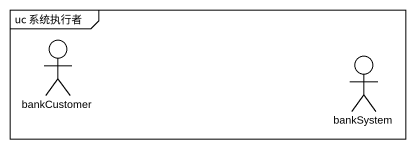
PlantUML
@startuml
mainframe uc 系统执行者
actor bankCustomer
actor bankSystem
@enduml
